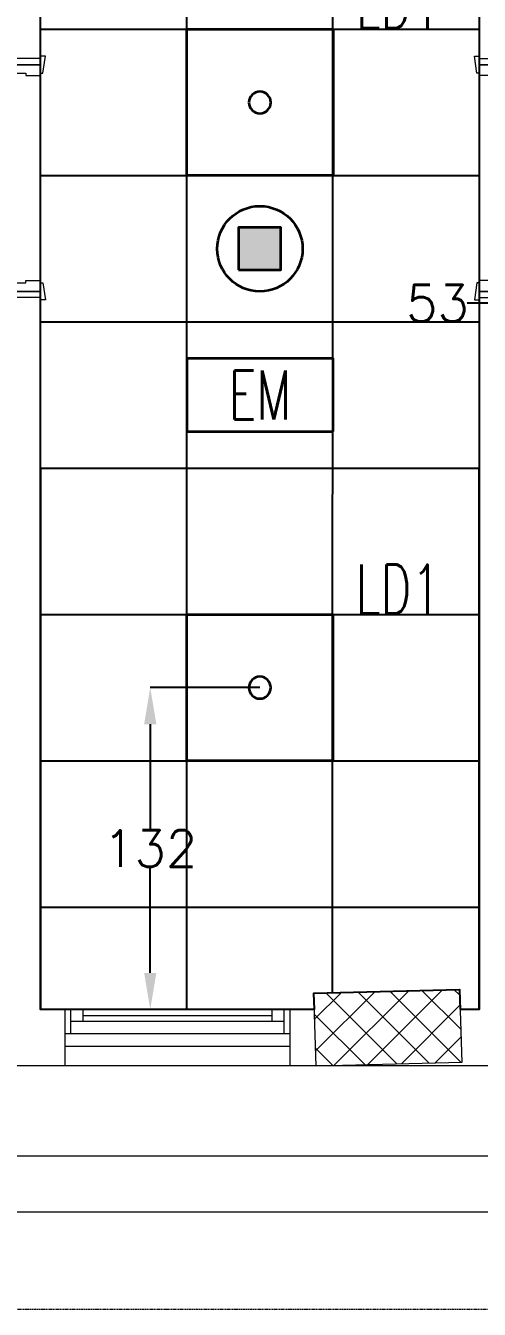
# Model space of a CAD drawing. Extents: x -12260 to 57327, y -29287 to 19916.
# Drawn here: x 33015 to 34876, y -14060 to -8795 of the extents above; entities that cross this region are included whole.
import ezdxf
from ezdxf.enums import TextEntityAlignment as Align

# ---------------------------------------------------------------- set-up
doc = ezdxf.new("R2010")
doc.units = 0
doc.header["$LTSCALE"] = 0.25
doc.linetypes.add('01-First Floor$0$HIDDEN', pattern=[9.525, 6.35, -3.175])
doc.linetypes.add('DASHDOT', pattern=[25.4, 12.7, -6.35, 0, -6.35])
for name, color, linetype, lineweight in [('01-First Floor$0$Aluminum', 251, 'Continuous', 5), ('01-First Floor$0$C-HYDR-CTCH', 251, 'Continuous', 5), ('01-First Floor$0$Hatch', 252, 'Continuous', 5), ('01-First Floor$0$Proj', 251, 'Continuous', 5), ('01-First Floor$0$Walls', 251, 'Continuous', 5), ('01-First Floor$0$Wooden Joinery', 251, 'Continuous', 5), ('E-DIM', 6, 'Continuous', 18), ('E-LITE-CIRC-NUMB', 6, 'Continuous', 25), ('E-LITE-CLNG', 150, 'Continuous', 35), ('E-LITE-CLNG @ 100', 150, 'Continuous', 35), ('E-LITE-CLNG-CNDT', 6, 'DASHDOT', 35), ('E-LITE-CTRL', 6, 'Continuous', 25), ('E-LITE-IDEN', 6, 'Continuous', 25), ('T-INTC-CLNG @ 100', 33, 'Continuous', 35), ('T-INTC-DEVC-NUMB', 2, 'Continuous', 25)]:
    doc.layers.add(name, color=color, linetype=linetype, lineweight=lineweight)
doc.layers.add('01-First Floor$0$FALSE CEILING', color=251, linetype='Continuous')
doc.layers.add('01-First Floor$0$X-WHITE glass', color=255, linetype='Continuous')
doc.styles.add('DC_SIMPLEX', font='SIMPLEX.shx', dxfattribs={"width": 0.7})
doc.styles.get("Standard").update_dxf_attribs({"font": 'romans.shx'})
doc.dimstyles.get("Standard").update_dxf_attribs({"dimtxt": 150, "dimasz": 150, "dimexe": 0.18, "dimexo": 0.0625, "dimgap": 0.09, "dimtad": 0, "dimtih": 1, "dimtoh": 1, "dimdec": 0, "dimlfac": 0.1, "dimzin": 0, "dimdsep": 46, "dimtxsty": 'Standard', "dimcen": 0.09, "dimclrd": 6, "dimadec": 0, "dimazin": 0, "dimtfac": 1, "dimtdec": 0, "dimtofl": 0, "dimtmove": 0, "dimatfit": 3, "dimfxl": 1, "dimtolj": 1, "dimtzin": 0, "dimarcsym": 0})

# ---------------------------------------------------------------- blocks, each defined once
blk = doc.blocks.new('01-First Floor$0$A$C72370EFE')
at = {"layer": '01-First Floor$0$Wooden Joinery'}
for p, q in [((-0.01, -0.04), (-0.02, -0.04)), ((-0.01, -0.03), (-0.01, -0.07)), ((0, -0.03), (-0.01, -0.03)), ((0.04, -0.03), (0.05, -0.03)), ((0.05, -0.03), (0.05, -0.07)), ((0.05, -0.04), (0.06, -0.04)), ((-0.05, -0.07), (-0.05, -0.16)), ((-0.03, -0.07), (-0.03, -0.16)), ((-0.01, -0.06), (-0.02, -0.06)), ((0, -0.07), (-0.01, -0.07)), ((0.04, -0.07), (0.05, -0.07)), ((0.05, -0.06), (0.06, -0.06)), ((0.07, -0.07), (0.07, -0.16)), ((0.09, -0.07), (0.09, -0.16)), ((-0.01, -0.17), (-0.02, -0.17)), ((-0.01, -0.19), (-0.02, -0.19)), ((-0.01, -0.17), (-0.01, -0.19)), ((0.05, -0.17), (0.06, -0.17)), ((0.05, -0.17), (0.05, -0.19)), ((0.05, -0.19), (0.06, -0.19))]:
    blk.add_line(p, q, dxfattribs=at)
for centre, radius, start, end in [((-0.02, -0.07), 0.03, 90, 180), ((0.06, -0.07), 0.03, 0, 90), ((-0.02, -0.07), 0.01, 90, 180), ((0.06, -0.07), 0.01, 0, 90), ((-0.02, -0.16), 0.03, 180, 270), ((-0.02, -0.16), 0.01, 180, 270), ((0.06, -0.16), 0.01, 270, 0), ((0.06, -0.16), 0.03, 270, 0)]:
    blk.add_arc(centre, radius, start, end, dxfattribs=at)
blk = doc.blocks.new('01-First Floor$0$A$C5DAD61B4')
at = {"layer": '01-First Floor$0$Wooden Joinery'}
for points in [[(80, 959.1), (80, 969.1), (10, 979.1), (10, 959.1)], [(940, 959.1), (940, 969.1), (1010, 979.1), (1010, 959.1)], [(70, 859.1), (70, 849.1), (0, 839.1), (0, 859.1)], [(120, 859.1), (120, 0), (80, 0), (80, 859.1)], [(950, 859.1), (950, 849.1), (1020, 839.1), (1020, 859.1)]]:
    blk.add_lwpolyline(points, close=True, dxfattribs=at)
for points in [[(45, 859.1), (45, 959.1), (20, 959.1), (20, 859.1), (45, 859.1)], [(45, 859.1), (80, 859.1), (80, 899.1), (90, 899.1), (90, 959.1), (45, 959.1), (45, 859.1)], [(975, 859.1), (940, 859.1), (940, 899.1), (930, 899.1), (930, 959.1), (975, 959.1), (975, 859.1)], [(975, 859.1), (975, 959.1), (1000, 959.1), (1000, 859.1), (975, 859.1)]]:
    blk.add_lwpolyline(points, dxfattribs=at)
blk.add_arc((80, 859.1), 860, 272.666, 0, dxfattribs=at)
at = {"layer": '01-First Floor$0$Wooden Joinery', "xscale": 999.9999999998854, "yscale": 999.9999999998854, "zscale": 999.9999999998854, "rotation": 180}
blk.add_blockref('01-First Floor$0$A$C72370EFE', (120, 0), dxfattribs=at)
blk = doc.blocks.new('01-First Floor')
at = {"layer": '01-First Floor$0$Hatch'}
h = blk.add_hatch(dxfattribs=at)
h.set_pattern_fill('ANSI37', color=256, scale=30)
h.set_pattern_definition([(45, (-1823.345, -13062.25), (-67.35192, 67.35192), []), (135, (-1823.345, -13062.25), (-67.35192, -67.35192), [])])
h.paths.add_polyline_path([(49129.3, 8855.6), (48525.4, 8847.5), (48529.3, 8559.1), (49133.2, 8567.2)])
h.paths.add_polyline_path([(41968.6, 8847.9), (41385, 8842.5), (41365.1, 8551.1), (41948.6, 8556.5)])
h.paths.add_polyline_path([(27591.6, 8840.5), (26992.5, 8836.4), (26986.8, 8543.4), (27585.9, 8547.5)])
h.paths.add_polyline_path([(34776.8, 8842.7), (34175.6, 8835.2), (34167.4, 8549.5), (34768.6, 8557)])
h.paths.add_polyline_path([(20372.4, 8849.8), (19765.9, 8827.9), (19780.4, 8535.4), (20386.9, 8557.2)])
h.paths.add_polyline_path([(13635.8, 8839.4), (12413.8, 8863.3), (12407.4, 8567.2), (13629.3, 8543.3)])
h.paths.add_polyline_path([(13649.8, 1639.3), (12434.8, 1623.6), (12421.4, 1331.2), (13636.4, 1346.9)])
h.paths.add_polyline_path([(13623.8, -5553.9), (12420.7, -5569.8), (12415, -5862.9), (13618.1, -5846.9)])
h.paths.add_polyline_path([(13642.3, -12752.6), (12445.6, -12764), (12448.4, -13058.5), (13645.1, -13047)])
h.paths.add_polyline_path([(6007.3, -12750.5), (5403.7, -12754.2), (5414.4, -13039.6), (6017.9, -13035.9)])
h.paths.add_polyline_path([(5991.8, -5552.5), (5395, -5550.9), (5394.9, -5852.1), (5991.7, -5853.6)])
h.paths.add_polyline_path([(6001.7, 1637.1), (5382.4, 1638.3), (5371.8, 1335.4), (5991.1, 1334.1)])
h.paths.add_polyline_path([(5978.4, 8816.5), (5377.7, 8830.9), (5374.1, 8541.3), (5974.8, 8526.8)])
h.paths.add_polyline_path([(-1220.7, 8814.6), (-1823.3, 8837.3), (-1821.5, 8549), (-1218.8, 8526.3)])
h.paths.add_polyline_path([(-1213, -5563.7), (-1815, -5570.7), (-1811.6, -5862.3), (-1209.6, -5855.3)])
h.paths.add_polyline_path([(-1195.5, -12758.3), (-1793.9, -12759.3), (-1789, -13060), (-1190.6, -13059)])
h.paths.add_polyline_path([(20391.2, -12745), (19785.5, -12758), (19791.3, -13059.2), (20396.9, -13046.2)])
h.paths.add_polyline_path([(20384.7, -5552.6), (19790.3, -5570.1), (19792.4, -5866.7), (20386.8, -5849.1)])
h.paths.add_polyline_path([(20376, 1655.5), (19777, 1647.8), (19781.1, 1347.6), (20380, 1355.3)])
h.paths.add_polyline_path([(27576.3, 1640.2), (26974.4, 1644.9), (26978.6, 1352.8), (27580.6, 1348.1)])
h.paths.add_polyline_path([(27580.1, -5542.5), (26976.2, -5560), (26989.7, -5860.1), (27589.8, -5839.1)])
h.paths.add_polyline_path([(27596.2, -12758.5), (26992.3, -12751.9), (26990, -13037.6), (27593.8, -13044.2)])
h.paths.add_polyline_path([(34794.7, -12748), (34197.4, -12762.6), (34206.4, -13062.3), (34803.7, -13047.7)])
h.paths.add_polyline_path([(34787.4, -5559.7), (34186.1, -5557.7), (34187.2, -5855), (34788.5, -5856.9)])
h.paths.add_polyline_path([(34750.9, 1644.2), (34170.1, 1648.9), (34189.8, 1359), (34770.6, 1354.3)])
h.paths.add_polyline_path([(41954.3, 1643.4), (41356.7, 1657.2), (41358.7, 1365.3), (41956.3, 1351.5)])
h.paths.add_polyline_path([(41955.3, -5555.1), (41386.9, -5562.7), (41388.7, -5856.9), (41957.1, -5849.3)])
h.paths.add_polyline_path([(41992.3, -12752.3), (41387.1, -12754.9), (41388.4, -13059.5), (41993.7, -13056.8)])
h.paths.add_polyline_path([(49166.6, -12752.8), (48578.6, -12736.7), (48565.4, -13043.9), (49153.3, -13060)])
h.paths.add_polyline_path([(49150.8, -5553.4), (48547.6, -5552.3), (48545.6, -5848.8), (49148.8, -5849.9)])
at = {"layer": '01-First Floor$0$Aluminum'}
for p, q in [((34101, -12830), (33176, -12830)), ((33201, -12930), (33201, -12830)), ((33251, -12880), (33251, -12830)), ((34026, -12880), (34026, -12830)), ((34076, -12930), (34076, -12830)), ((34076, -12880), (33201, -12880)), ((33251, -12855), (34026, -12855)), ((34099.4, -12930), (33176, -12930)), ((33176, -12980), (34099.4, -12980)), ((33176, -13060), (34189.8, -13060))]:
    blk.add_line(p, q, dxfattribs=at)
at = {"layer": '01-First Floor$0$C-HYDR-CTCH', "elevation": 0, "flags": 128}
blk.add_lwpolyline([(34794.7, -12748), (34803.7, -13047.7), (34206.4, -13062.3), (34197.4, -12762.6), (34794.7, -12748)], dxfattribs=at)
at = {"layer": '01-First Floor$0$FALSE CEILING', "linetype": 'Continuous'}
for p, q in [((33676, -12830), (33676, -2710)), ((34274.3, -12760.7, 0), (34276, -2710)), ((33076, -8810), (34876, -8810)), ((33076, -9410), (34876, -9410)), ((33076, -10010), (34876, -10010)), ((33076, -10610), (34876, -10610)), ((33076, -11210), (34876, -11210)), ((33076, -11810), (34876, -11810)), ((33076, -12410), (34876, -12410))]:
    blk.add_line(p, q, dxfattribs=at)
at = {"layer": '01-First Floor$0$FALSE CEILING'}
for points in [[(34199.4, -12830), (33076, -12830), (33076, -2710), (34876, -2710), (34876, -12830), (34797.1, -12830)], [(34199.4, -12829.9), (34197.4, -12762.6), (34795.1, -12748), (34797.2, -12830.5)]]:
    blk.add_lwpolyline(points, dxfattribs=at)
at = {"layer": '01-First Floor$0$Proj'}
for p, q in [((19985.8, -13430), (34926.2, -13430)), ((19755.8, -13660), (35156.2, -13660))]:
    blk.add_line(p, q, dxfattribs=at)
at = {"layer": '01-First Floor$0$Proj', "linetype": '01-First Floor$0$HIDDEN', "ltscale": 3}
blk.add_lwpolyline([(48606, 9840), (-2814, 9840), (-2814, -14060), (48606, -14060)], dxfattribs=at)
blk.add_lwpolyline([(48606, 9840), (-2814, 9840), (-2814, -14060), (48606, -14060)], dxfattribs=at)
at = {"layer": '01-First Floor$0$Walls'}
for p, q in [((33076, -5501.8), (33076, -8830)), ((33076, -8930), (33076, -8830)), ((33076, -10610), (33076, -9910)), ((34876, -10610), (34876, -9910)), ((33076, -12830), (33076, -10610)), ((33076, -12830), (33176, -12830)), ((33176, -12830), (33176, -13060)), ((34199.4, -12830), (34099.4, -12830)), ((34099.4, -12830), (34099.4, -13060)), ((34189.8, -12830), (34199.4, -12830)), ((34797.1, -12830), (34876, -12830)), ((34797.1, -12830), (34876, -12830)), ((31207.6, -13060, 0), (33176, -13060)), ((34099.4, -13060), (35156.2, -13060)), ((34189.8, -13060), (35156.2, -13060))]:
    blk.add_line(p, q, dxfattribs=at)
at = {"layer": '01-First Floor$0$X-WHITE glass', "color": 253, "lineweight": 30, "ltscale": 6, "true_color": 0x9898cc}
for p, q in [((33076, -12830), (33076, -10610)), ((34876, -10610), (34876, -12830))]:
    blk.add_line(p, q, dxfattribs=at)
at = {"layer": '01-First Floor$0$Wooden Joinery', "rotation": 270}
blk.add_blockref('01-First Floor$0$A$C5DAD61B4', (32116.9, -8910), dxfattribs=at)
at = {"layer": '01-First Floor$0$Wooden Joinery', "xscale": -1, "rotation": 90}
blk.add_blockref('01-First Floor$0$A$C5DAD61B4', (35835.1, -8910), dxfattribs=at)
blk = doc.blocks.new('*U16')
blk.add_lwpolyline([(-300, 300), (-300, -300), (300, -300), (300, 300)], close=True)
blk.add_circle((0, 0), 45)
at = {"layer": 'E-LITE-CIRC-NUMB', "style": 'DC_SIMPLEX', "width": 0.7, "flags": 8}
blk.add_attdef('CIRCUIT', text='', height=200, rotation=0, dxfattribs=at).set_placement((-473.9, 300), align=Align.RIGHT)
at = {"layer": 'E-LITE-CTRL', "style": 'DC_SIMPLEX', "width": 0.7, "flags": 8}
blk.add_attdef('CONTROL', (1118.9, -935), '', height=200, rotation=360, dxfattribs=at)
at = {"layer": 'E-LITE-IDEN', "style": 'DC_SIMPLEX', "width": 0.7, "flags": 8}
blk.add_attdef('TYPE', (460.4, 457.6), '', height=200, rotation=360, dxfattribs=at)
blk = doc.blocks.new('DC_LT-CL-Emergency')
blk.add_lwpolyline([(3, -1.5), (3, 1.5), (-3, 1.5), (-3, -1.5)], close=True)
at = {"style": 'DC_SIMPLEX', "width": 0.7}
blk.add_text('EM', height=2, rotation=360, dxfattribs=at).set_placement((0, 0), align=Align.MIDDLE_CENTER)
at = {"layer": 'E-LITE-CTRL', "style": 'DC_SIMPLEX', "width": 0.7, "flags": 8}
blk.add_attdef('CONTROL', (4.739, -1.5), '', height=2, rotation=360, dxfattribs=at)
blk = doc.blocks.new('DC_PA-CL-Speaker')
blk.add_hatch(color=256).paths.add_polyline_path([(-0.883, -0.87), (0.865, -0.87), (0.865, 0.878), (-0.883, 0.878)])
blk.add_lwpolyline([(-0.883, -0.87), (0.865, -0.87), (0.865, 0.878), (-0.883, 0.878)], close=True)
blk.add_circle((0, 0), 1.75)
at = {"layer": 'T-INTC-DEVC-NUMB', "style": 'DC_SIMPLEX', "width": 0.7}
blk.add_attdef('DC_CONTROL', (3.364, 2.471), '', height=2, rotation=360, dxfattribs=at)
blk = doc.blocks.new('*D154')
at = {"layer": 'Defpoints', "color": 0}
for p in [(34976, -8830), (35504.9, -9530, -0.1), (34976, -9933.3)]:
    blk.add_point(p, dxfattribs=at)
at = {"layer": 'E-DIM', "color": 0, "lineweight": -2, "transparency": 16777216}
for p, q in [((34976, -8830.1), (34976, -9933.5)), ((35504.9, -9530.1), (35504.9, -9933.5))]:
    blk.add_line(p, q, dxfattribs=at)
at = {"layer": 'E-DIM', "color": 6, "lineweight": -2, "transparency": 16777216}
for p, q in [((34976, -9933.3), (34826, -9933.3)), ((35354.9, -9933.3), (35126, -9933.3))]:
    blk.add_line(p, q, dxfattribs=at)
at = {"layer": 'E-DIM', "color": 6, "transparency": 16777216}
for points in [[(35126, -9908.3), (35126, -9958.3), (34976, -9933.3)], [(35354.9, -9908.3), (35354.9, -9958.3), (35504.9, -9933.3)]]:
    blk.add_solid(points, dxfattribs=at)
at = {"layer": 'E-DIM', "color": 7, "transparency": 16777216, "insert": (34704.5, -9933.3), "char_height": 150, "attachment_point": 5}
blk.add_mtext('\\A1;53', dxfattribs=at)
blk = doc.blocks.new('*D343')
at = {"layer": 'Defpoints', "color": 0}
for p in [(33975.8, -11510), (33526.3, -12830), (33975.8, -12830)]:
    blk.add_point(p, dxfattribs=at)
at = {"layer": 'E-DIM', "color": 0, "lineweight": -2, "transparency": 16777216}
for p, q in [((33975.7, -11510), (33526.1, -11510)), ((33975.7, -12830), (33526.1, -12830))]:
    blk.add_line(p, q, dxfattribs=at)
at = {"layer": 'E-DIM', "color": 6, "lineweight": -2, "transparency": 16777216}
for p, q in [((33526.3, -11660), (33526.3, -12094.9)), ((33526.3, -12680), (33526.3, -12245.1))]:
    blk.add_line(p, q, dxfattribs=at)
at = {"layer": 'E-DIM', "color": 6, "transparency": 16777216}
for points in [[(33501.3, -11660), (33551.3, -11660), (33526.3, -11510)], [(33501.3, -12680), (33551.3, -12680), (33526.3, -12830)]]:
    blk.add_solid(points, dxfattribs=at)
at = {"layer": 'E-DIM', "color": 0, "transparency": 16777216, "insert": (33526.3, -12170), "char_height": 150, "attachment_point": 5}
blk.add_mtext('\\A1;132', dxfattribs=at)

msp = doc.modelspace()

# ---------------------------------------------------------------- block references
at = {"layer": 'E-LITE-CLNG'}
ref = msp.add_blockref('*U16', (33976, -9110), dxfattribs=dict(at, xscale=-1))
ref.add_attrib('TYPE', 'LD1', (34369.5, -8805.5), dxfattribs={"layer": 'E-LITE-IDEN', "height": 200, "rotation": 0, "style": 'DC_SIMPLEX', "width": 0.7, "flags": 8})
ref = msp.add_blockref('*U16', (33975.8, -11510), dxfattribs=dict(at, xscale=-1))
ref.add_attrib('TYPE', 'LD1', (34369.3, -11205.5), dxfattribs={"layer": 'E-LITE-IDEN', "height": 200, "rotation": 0, "style": 'DC_SIMPLEX', "width": 0.7, "flags": 8})
at = {"layer": 'E-LITE-CLNG @ 100', "xscale": 100, "yscale": 100, "zscale": 100}
msp.add_blockref('DC_LT-CL-Emergency', (33976.5, -10310), dxfattribs=at)
at = {"layer": 'E-LITE-CLNG-CNDT'}
msp.add_blockref('01-First Floor', (0, 0), dxfattribs=at)
at = {"layer": 'T-INTC-CLNG @ 100', "xscale": 100, "yscale": 100, "zscale": 100}
msp.add_blockref('DC_PA-CL-Speaker', (33976, -9710), dxfattribs=at)

# ---------------------------------------------------------------- dimensions: what is measured, and where the dimension line sits
at = {"layer": 'E-DIM'}
dim = msp.add_linear_dim(base=(34976, -9933.3), p1=(35504.9, -9530, -0.1), p2=(34976, -8830), dimstyle='Standard', override={"dimclrt": 7}, dxfattribs=at)
dim.commit()
dim.dimension.update_dxf_attribs({"geometry": '*D154', "text_midpoint": (34704.5, -9933.3)})
dim = msp.add_linear_dim(base=(33526.3, -12830), p1=(33975.8, -11510), p2=(33975.8, -12830), angle=90, dimstyle='Standard', dxfattribs=at)
dim.commit()
dim.dimension.update_dxf_attribs({"geometry": '*D343', "text_midpoint": (33526.3, -12170)})

doc.saveas('drawing.dxf')
